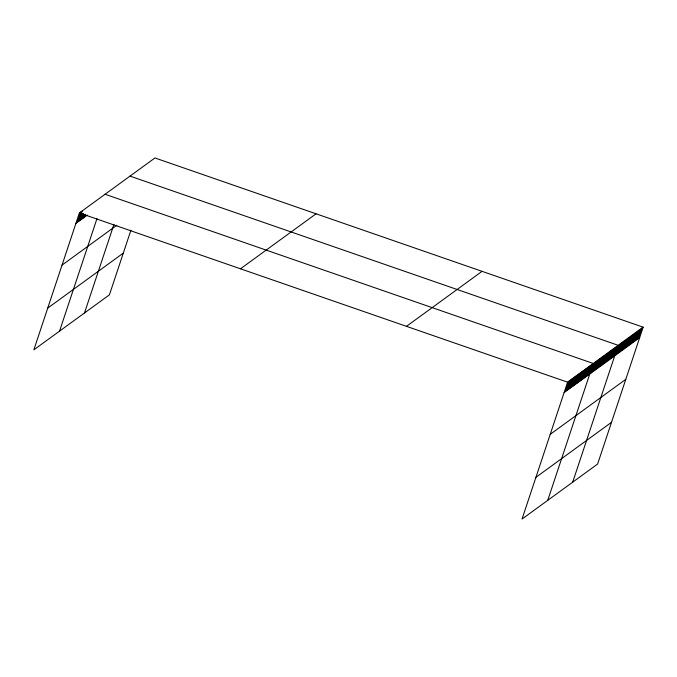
<?xml version="1.0" encoding="UTF-8"?>
<svg xmlns="http://www.w3.org/2000/svg" width="677" height="677" viewBox="0 0 677 677"><rect width="100%" height="100%" fill="white"/><g stroke="black" fill="none" stroke-linecap="round" stroke-linejoin="round"><path stroke-width="1.02" d="M643.15 327.169L567.571 382.175L522.043 519.039L597.622 464.033L643.15 327.169L154.957 157.961L79.378 212.967L33.85 349.831L109.429 294.825L130.932 230.172M77.339 222.344L80.808 211.926M78.769 221.311L82.23 210.885M80.191 220.27L82.399 213.636M81.621 219.23L83.516 213.543M83.051 218.189L84.312 214.406M84.473 217.156L85.42 214.313M59.542 331.129L96.98 218.595M84.49 312.977L113.897 224.552M565.532 391.56L569.002 381.134M566.962 390.519L570.432 380.093M568.392 389.478L571.853 379.052M569.814 388.437L573.284 378.02M571.244 387.396L574.714 376.979M572.674 386.364L576.144 375.938M574.104 385.323L577.566 374.897M575.526 384.282L578.996 373.865M576.956 383.241L580.426 372.824M578.386 382.209L581.848 371.783M579.808 381.168L583.278 370.742M581.238 380.127L584.708 369.71M582.669 379.086L586.13 368.669M584.09 378.054L587.56 367.628M585.52 377.013L588.99 366.587M586.951 375.972L590.412 365.546M588.372 374.931L591.842 364.514M547.744 500.337L593.272 363.473L105.07 194.265M591.19 372.883L594.66 362.466M592.578 371.876L596.039 361.459M593.957 370.869L597.427 360.443M595.345 369.862L598.815 359.436M596.733 368.855L600.194 358.429M598.113 367.848L601.582 357.422M599.5 366.832L602.97 356.415M600.888 365.825L604.358 355.408M602.276 364.818L605.737 354.401M603.656 363.811L607.125 353.386M605.043 362.804L608.513 352.378M606.431 361.797L609.901 351.371M607.819 360.79L611.28 350.364M609.198 359.775L612.668 349.357M610.586 358.768L614.056 348.35M611.974 357.761L615.435 347.335M613.354 356.754L616.823 346.328M572.683 482.185L618.211 345.321L130.018 176.113M616.129 354.74L619.599 344.314M617.517 353.724L620.978 343.307M618.896 352.717L622.366 342.3M620.284 351.71L623.754 341.293M621.672 350.703L625.142 340.277M623.06 349.696L626.521 339.27M624.439 348.689L627.909 338.263M625.827 347.682L629.297 337.256M627.215 346.666L630.676 336.249M628.594 345.659L632.064 335.242M629.982 344.652L633.452 334.226M631.37 343.645L634.84 333.219M632.758 342.638L636.219 332.212M634.137 341.631L637.607 331.205M635.525 340.616L638.995 330.198M636.913 339.609L640.383 329.191M638.301 338.602L641.762 328.184M75.909 223.385L87.333 215.074M62.03 265.113L116.825 225.238M47.728 308.103L123.307 253.105M240.487 268.803L316.057 213.805M406.471 326.331L482.049 271.333M564.11 392.592L639.68 337.595M550.223 434.321L625.802 379.323M535.93 477.31L611.5 422.313M79.378 212.967L567.571 382.175"/></g></svg>
